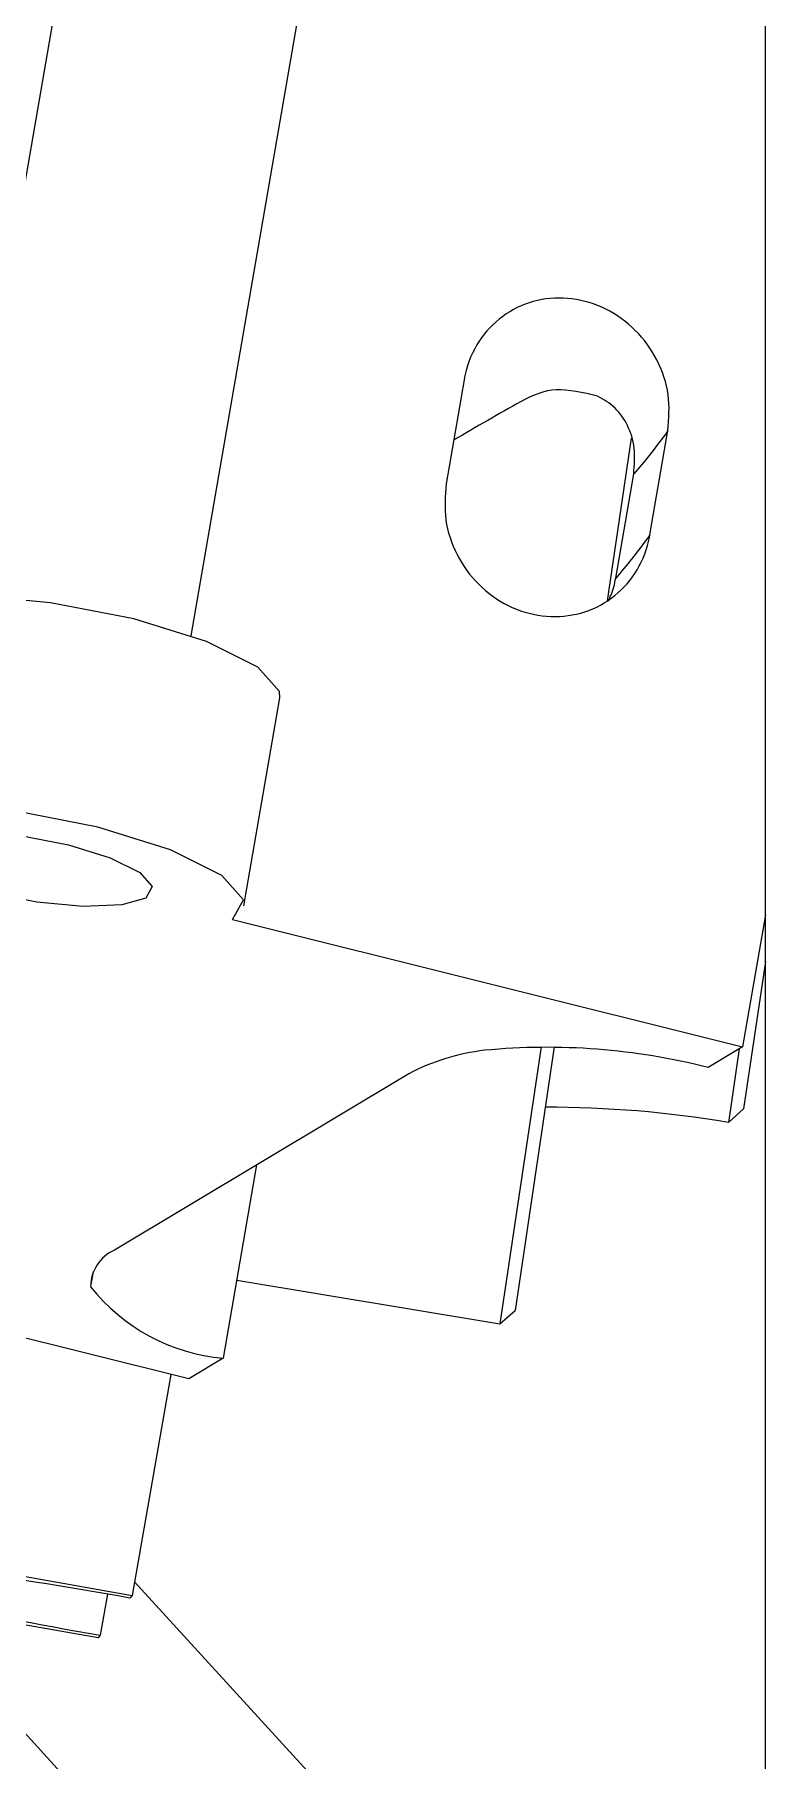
# Model space of a CAD drawing. Header units: millimetres. Extents: x 0 to 1189, y 0 to 841.
# Drawn here: x 364.136 to 365.474, y 437.465 to 440.626 of the extents above; entities that cross this region are included whole.
import ezdxf

# ---------------------------------------------------------------- set-up
doc = ezdxf.new("R2010")
doc.units = ezdxf.units.MM
doc.layers.get('0').update_dxf_attribs({"lineweight": 18})

msp = doc.modelspace()

# ---------------------------------------------------------------- linework, layer by layer
at = {"color": 7, "linetype": 'Continuous', "lineweight": 15}
for p, q in [((365.474, 386.3483), (365.474, 455.3483)), ((364.5029, 442.585), (363.9872, 439.5996)), ((364.4224, 439.5245), (364.9325, 442.4779)), ((364.9221, 439.9934), (364.8891, 439.8027)), ((365.2624, 439.7097), (365.2954, 439.9004)), ((365.2282, 439.8864), (365.1841, 439.5884)), ((365.1997, 439.6305), (365.2327, 439.8212)), ((364.5188, 439.0298), (364.5847, 439.4113)), ((364.4982, 439.0048), (365.4322, 438.772)), ((365.474, 439.0138), (365.4322, 438.772)), ((365.474, 438.9282), (365.4339, 438.658)), ((365.063, 438.7721), (364.9877, 438.2642)), ((365.0872, 438.7717), (365.0156, 438.2888)), ((365.4322, 438.772), (365.3688, 438.734)), ((365.426, 438.7683), (365.406, 438.6334)), ((364.8208, 438.7225), (364.2819, 438.3992)), ((365.406, 438.6334), (365.4339, 438.658)), ((364.5423, 438.5554), (364.4812, 438.2015)), ((364.4178, 438.1635), (363.4838, 438.3963)), ((364.5058, 438.3442), (364.9877, 438.2642)), ((364.9877, 438.2642), (365.0156, 438.2888)), ((364.4812, 438.2015), (364.4178, 438.1635)), ((364.3854, 438.1715), (364.3141, 437.767)), ((363.3295, 437.941), (364.3141, 437.767)), ((364.2518, 437.6894), (363.2672, 437.8634)), ((364.3185, 437.7922), (365.474, 436.5266)), ((363.9022, 437.7512), (365.3019, 436.2179)), ((364.2689, 437.7693), (364.2557, 437.6942)), ((364.3141, 437.767), (364.3102, 437.7621)), ((364.2557, 437.6942), (364.2518, 437.6894))]:
    msp.add_line(p, q, dxfattribs=at)
at = {"color": 8, "linetype": 'Continuous', "lineweight": 15}
msp.add_line((364.2429, 438.3601), (364.2382, 438.3326), dxfattribs=at)
at = {"color": 7, "linetype": 'Continuous', "lineweight": 15}
for points in [[(364.5847, 439.4113), (364.5842, 439.4225), (364.5444, 439.4674), (364.4506, 439.5141), (364.3173, 439.5555), (364.1647, 439.5853), (364.016, 439.599), (363.8939, 439.5945), (363.822, 439.5753)], [(364.4982, 439.0048), (364.5183, 439.041), (364.4784, 439.0859), (364.3847, 439.1326), (364.2514, 439.174), (364.0988, 439.2038), (363.9501, 439.2175), (363.828, 439.213), (363.751, 439.191)], [(364.0517, 439.0542), (363.975, 439.078), (363.9211, 439.1048), (363.8982, 439.1306), (363.9098, 439.1514), (363.954, 439.1641), (364.0243, 439.1667), (364.1098, 439.1588), (364.1975, 439.1416), (364.2742, 439.1178), (364.3281, 439.091), (364.351, 439.0652), (364.3394, 439.0444), (364.2952, 439.0317), (364.2249, 439.0291), (364.1395, 439.037), (364.0517, 439.0542)]]:
    msp.add_lwpolyline(points, dxfattribs=at)
for centre, radius, start, end in [((365.0078, 438.3639), 0.4044, 96.8198, 117.5285), ((365.0739, 437.574), 1.1969, 75.7353, 95.4726), ((365.0741, 436.6576), 2.0035, 80.4643, 90.0948), ((364.3113, 438.3323), 0.0731, 113.673, 179.7602), ((364.5116, 438.5486), 0.3485, 218.3189, 264.9948), ((363.0949, 431.1149), 6.7574, 79.63927, 82.63276), ((365.3099, 443.9016), 6.2963, 257.21962, 260.36116)]:
    msp.add_arc(centre, radius, start, end, dxfattribs=at)
for points, knots in [([(365.2954, 439.9004), (365.297, 439.9224), (365.3003, 439.9664), (365.2779, 440.0315), (365.238, 440.0867), (365.1831, 440.1263), (365.1199, 440.1455), (365.0555, 440.1424), (364.9971, 440.1173), (364.9514, 440.073), (364.9292, 440.0279), (364.9235, 440.0001), (364.9221, 439.9934)], [0, 0, 0, 0, 0.065062, 0.1301219, 0.1951482, 0.2601173, 0.3250336, 0.3899306, 0.4548463, 0.5198108, 0.5848329, 0.60521, 0.60521, 0.60521, 0.60521]), ([(365.0343, 439.958), (364.9935, 439.9352), (364.9498, 439.9107), (364.9058, 439.8844), (364.903, 439.8827)], [0, 0, 0, 0, 0.1414607, 0.1513719, 0.1513719, 0.1513719, 0.1513719]), ([(365.1667, 439.9637), (365.1398, 439.9699), (365.0872, 439.9822), (365.0517, 439.966), (365.0343, 439.958)], [0, 0, 0, 0, 0.0695854, 0.1362703, 0.1362703, 0.1362703, 0.1362703]), ([(365.2327, 439.8212), (365.234, 439.8373), (365.2367, 439.8695), (365.2225, 439.9118), (365.1978, 439.946), (365.1777, 439.9574), (365.1667, 439.9637)], [0, 0, 0, 0, 0.039831, 0.0796104, 0.1202069, 0.1686297, 0.1686297, 0.1686297, 0.1686297]), ([(365.2954, 439.9004), (365.2845, 439.8854), (365.265, 439.8587), (365.2425, 439.8327), (365.2327, 439.8212)], [0, 0, 0, 0, 0.0566405, 0.1010748, 0.1010748, 0.1010748, 0.1010748]), ([(364.8891, 439.8027), (364.8875, 439.7807), (364.8842, 439.7368), (364.9066, 439.6716), (364.9465, 439.6164), (365.0014, 439.5769), (365.0646, 439.5576), (365.129, 439.5607), (365.1874, 439.5858), (365.2331, 439.6301), (365.2553, 439.6752), (365.261, 439.703), (365.2624, 439.7097)], [0, 0, 0, 0, 0.0650503, 0.1300977, 0.1951304, 0.2601126, 0.3250469, 0.3899475, 0.4548499, 0.519796, 0.584809, 0.605211, 0.605211, 0.605211, 0.605211]), ([(365.2624, 439.7097), (365.2515, 439.6947), (365.2321, 439.668), (365.2096, 439.6419), (365.1997, 439.6305)], [0, 0, 0, 0, 0.0566348, 0.1010651, 0.1010651, 0.1010651, 0.1010651]), ([(365.1862, 439.5898), (365.1879, 439.5928), (365.1952, 439.6054), (365.1978, 439.6196), (365.1997, 439.6305)], [0, 0, 0, 0, 0.00996513, 0.04308711, 0.04308711, 0.04308711, 0.04308711])]:
    msp.add_open_spline(points, degree=3, knots=knots, dxfattribs=at)

doc.saveas('drawing.dxf')
